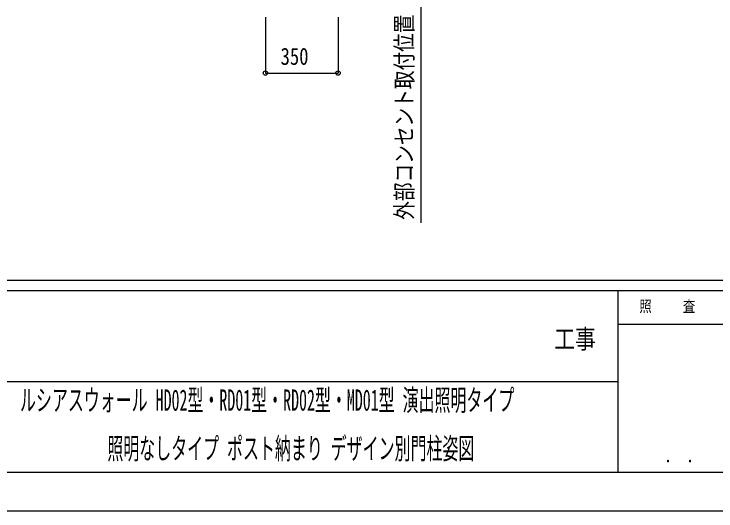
# Model space of a CAD drawing. Units: millimetres, scale not verified. Extents: x -10512 to 10512, y -7425 to 7425.
# Drawn here: x 325 to 3711, y -7425 to -5028 of the extents above; entities that cross this region are included whole.
import ezdxf
from ezdxf.enums import TextEntityAlignment as Align

# ---------------------------------------------------------------- set-up
doc = ezdxf.new("R2010")
doc.units = ezdxf.units.MM
doc.header["$LTSCALE"] = 40
for name, color, linetype in [('0-1_USER1', 3, 'Continuous'), ('0-6_YKK_D', 6, 'Continuous'), ('0-7_YKK_ZWAK', 7, 'Continuous')]:
    doc.layers.add(name, color=color, linetype=linetype)
doc.styles.add('ＭＳ ゴシック', font='')
doc.styles.get('ＭＳ ゴシック').set_extended_font_data('MS Gothic')

msp = doc.modelspace()

# ---------------------------------------------------------------- linework, layer by layer
at = {"layer": '0-6_YKK_D'}
for p, q in [((1537.55, -5042.5), (1537.55, -5313.5)), ((1887.55, -5042.5), (1887.55, -5313.5)), ((1537.55, -5312.5), (1887.55, -5312.5))]:
    msp.add_line(p, q, dxfattribs=at)
msp.add_lwpolyline([(2287.55, -4162.5), (2287.55, -4462.5), (2287.55, -6035)], dxfattribs=at)
for centre in [(1537.55, -5312.5), (1887.55, -5312.5)]:
    msp.add_circle(centre, 10.62, dxfattribs=at)
at = {"layer": '0-7_YKK_ZWAK'}
for p, q in [((9737.55, -6312.5), (-9762.45, -6312.5)), ((3237.55, -6362.5), (-12.45, -6362.5)), ((4962.55, -6525), (3237.55, -6525)), ((-12.45, -6800), (3237.55, -6800)), ((-12.45, -7237.5), (3237.55, -7237.5)), ((3237.55, -7237.5), (4962.55, -7237.5))]:
    msp.add_line(p, q, dxfattribs=at)
msp.add_lwpolyline([(-10512.5, -7425), (10512.5, -7425), (10512.5, 7425), (-10512.5, 7425)], close=True, dxfattribs=at)
msp.add_lwpolyline([(4962.55, -6362.5), (3237.55, -6362.5), (3237.55, -7237.5)], dxfattribs=at)

# ---------------------------------------------------------------- texts
at = {"layer": '0-1_USER1', "style": 'ＭＳ ゴシック', "width": 0.55}
for s, p in [('ルシアスウォール HD02型・RD01型・RD02型・MD01型 演出照明タイプ', (353.64, -6972.08)), ('照明なしタイプ ポスト納まり デザイン別門柱姿図', (775.09, -7205.42))]:
    msp.add_text(s, height=102.6, dxfattribs=at).set_placement(p, align=Align.BOTTOM_LEFT)
at = {"layer": '0-6_YKK_D', "style": 'ＭＳ ゴシック', "width": 0.8}
msp.add_text('外部コンセント取付位置：300', height=82.48, rotation=90, dxfattribs=at).set_placement((2272.55, -6020), align=Align.BOTTOM_LEFT)
msp.add_text('350', height=82.48, dxfattribs=at).set_placement((1610.55, -5297.5), align=Align.BOTTOM_LEFT)
at = {"layer": '0-7_YKK_ZWAK', "style": 'ＭＳ ゴシック', "width": 0.8}
for s, height, p in [('照     査', 54.99, (3341.05, -6481.25)), ('工事', 91.64, (2930.83, -6668.66)), ('． ．', 64.79, (3462.5, -7210.88))]:
    msp.add_text(s, height=height, dxfattribs=at).set_placement(p, align=Align.BOTTOM_LEFT)

doc.saveas('drawing.dxf')
